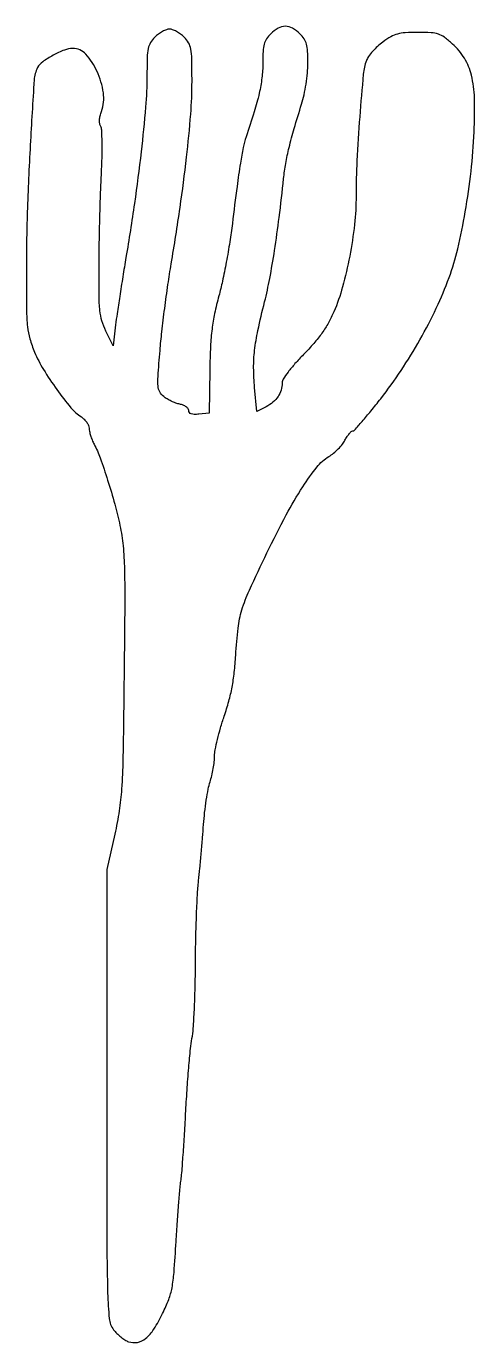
# Model space of a CAD drawing. Extents: x 1 to 140, y 0 to 410.
import ezdxf

# ---------------------------------------------------------------- set-up
doc = ezdxf.new("R2010")
doc.units = 0

msp = doc.modelspace()

# ---------------------------------------------------------------- linework, layer by layer
msp.add_lwpolyline([(76.454545, 407.545455, 0.050847), (75.156409, 405.952553, 0.07998), (74.43416, 404.346309, 0.053563), (74.091436, 402.166073, 0.012224), (74, 398.426726, -0.030311), (73.721822, 393.842195, -0.025319), (72.887737, 389.036037, -0.019298), (71.342751, 383.252777, -0.007833), (68.813863, 375.5, 0.032328), (67.911025, 372.190754, 0.011123), (67.024722, 367.305232, 0.007179), (65.987034, 360.0911, 0.001883), (64.533647, 348.5, -0.009125), (63.73892, 342.828496, -0.006568), (62.653493, 336.528125, -0.006636), (61.462255, 330.56005, -0.01424), (60.352314, 326, 0.014409), (59.025478, 320.540837, 0.021733), (58.216074, 315.714219, 0.018688), (57.75597, 310.334683, 0.007633), (57.516162, 303), (57.281011, 289.5), (54.140505, 289.186642, -0.026403), (52.690512, 289.118941, -0.084662), (51.741384, 289.286814, -0.149794), (51.203875, 289.688149, -0.159343), (51, 290.311642, 0.168981), (50.794072, 290.903566, 0.070812), (50.174011, 291.49268, 0.058833), (49.263996, 291.990878, 0.046525), (48.188122, 292.312376, -0.038074), (46.952526, 292.659006, -0.023554), (45.560865, 293.242012, -0.023572), (44.232865, 293.951976, -0.038718), (43.192863, 294.687376, -0.092792), (41.965333, 296.166048, -0.107522), (41.436755, 297.914437, -0.037831), (41.425533, 300.915678, -0.002881), (42.054538, 309, -0.007392), (42.628426, 314.82563, -0.003827), (43.508715, 322.0875, -0.003804), (44.527495, 329.538172, -0.005767), (45.537402, 336, 0.005539), (48.281536, 353.505882, 0.007805), (50.31062, 369.172157, 0.008823), (51.591019, 382.532027, 0.019341), (51.99381, 392.795455, 0.004441), (51.935777, 399.759617, 0.039771), (51.640778, 402.800299, 0.087238), (50.932511, 404.739094, 0.065371), (49.545455, 406.545455, 0.037888), (48.451898, 407.484747, 0.03471), (47.197727, 408.278977, 0.036522), (45.975261, 408.828012, 0.0875), (45, 409, 0.0875), (44.024739, 408.828012, 0.036522), (42.802273, 408.278977, 0.03471), (41.548102, 407.484747, 0.037888), (40.454545, 406.545455, 0.060093), (39.08859, 404.804769, 0.086537), (38.377145, 402.984927, 0.044094), (38.068962, 400.242203, 0.005941), (38, 394.438386, -0.021416), (37.586051, 384.778239, -0.007368), (36.183801, 370.856594, -0.006969), (34.098629, 354.789715, -0.00604), (31.473856, 338, 0.001891), (30.48015, 331.971881, 0.001811), (29.517489, 325.85, 0.001793), (28.707065, 320.442506, 0.006524), (28.249543, 317), (27.471834, 310.5), (25.235917, 315.065724, -0.041433), (24.00322, 318.219833, -0.046513), (23.366301, 321.414447, -0.02404), (23.106477, 326.069125, -0.003486), (23.099652, 335.565724, -0.00294), (23.185031, 342.601965, -0.002014), (23.36107, 350.587021, -0.00203), (23.592887, 358.277982, -0.004117), (23.849652, 364.326262, 0.007019), (24.033913, 369.35533, 0.009829), (24.04707, 373.851245, 0.006569), (23.935301, 377.59213, 0.117689), (23.60846, 378.740388, -0.091854), (23.315309, 379.600693, -0.048155), (23.259751, 380.734006, -0.04216), (23.432118, 382.037006, -0.03257), (23.829468, 383.414126, 0.121559), (24.433111, 389.192256, 0.072561), (22.494743, 395.865076, 0.078088), (18.969812, 401.205174, 0.210923), (14.904398, 403, 0.094331), (12.323378, 402.508689, 0.031309), (8.820982, 400.864924, 0.030586), (5.588908, 398.827031, 0.114417), (4.017392, 397.032498, 0.107303), (2.92784, 393.209078, 0.002146), (1.720591, 372.953715, 0.005696), (0.803168, 352.044315, 0.008171), (0.504302, 333.5, 0.002693), (0.570663, 321.678079, 0.022645), (0.870657, 316.353554, 0.044789), (1.594967, 312.609252, 0.030099), (3.05218, 308.5, 0.036786), (5.814506, 303.122096, 0.019311), (9.978903, 296.857296, 0.018038), (14.368462, 291.217155, 0.073465), (17.607631, 288.33752, -0.050995), (18.522816, 287.594504, -0.046949), (19.297242, 286.662142, -0.050121), (19.827179, 285.690113, -0.100078), (20, 284.83533, 0.055951), (20.106788, 283.884011, 0.020577), (20.460904, 282.577693, 0.020095), (20.968415, 281.170126, 0.022758), (21.569036, 279.8665, -0.033156), (23.439854, 275.573426, -0.009355), (25.778491, 268.654863, -0.009781), (28.000242, 261.146536, -0.014929), (29.603794, 254.544636, -0.028007), (30.571164, 248.247245, -0.018668), (31.002363, 240.958644, -0.007577), (31.081271, 229.014041, -0.000731), (30.790859, 200, -0.00191), (30.512978, 181.829025, -0.012003), (30.113062, 172.559644, -0.021292), (29.367441, 165.789987, -0.016501), (28.001116, 158.5), (25.561236, 147.5), (25.530618, 77.323315, 0.000395), (25.547048, 30.897296, 0.006806), (25.771174, 15.71038, 0.017454), (26.275311, 7.753399, 0.136294), (27.602148, 4.323315, 0.036584), (28.595282, 3.175215, 0.027413), (29.841832, 2.060336, 0.027989), (31.138706, 1.136599, 0.055229), (32.274652, 0.584212, 0.135093), (35.028473, 0.380874, 0.12531), (37.588924, 1.599376, 0.078583), (40.126808, 4.490327, 0.026542), (42.873281, 9.394161, 0.023201), (44.756737, 13.714916, 0.045036), (45.777173, 17.336153, 0.027355), (46.399809, 22.100063, 0.004088), (47.047714, 31.742908, -0.002149), (47.443541, 37.996471, -0.002749), (47.86454, 43.752604, -0.002128), (48.264412, 48.573052, -0.023275), (48.523321, 50.5, 0.025398), (48.780773, 52.479718, 0.001889), (49.187777, 57.913993, 0.002616), (49.615039, 64.403333, 0.001983), (50.01825, 71.526361, -0.003681), (50.456024, 78.82086, -0.004133), (50.986871, 85.832016, -0.0038), (51.533278, 91.791187, -0.022099), (51.983472, 94.91285, 0.029824), (52.382618, 98.019254, 0.005302), (52.719878, 103.87241, 0.005718), (52.964247, 110.75007, 0.005127), (53.062921, 117.88649, -0.004405), (53.154146, 125.25333, -0.004056), (53.376042, 132.822906, -0.004053), (53.683266, 139.566942, -0.013392), (54.040506, 144, 0.003062), (54.436418, 147.903816, 0.001724), (54.871623, 152.646875, 0.00172), (55.277948, 157.437583, 0.002815), (55.585422, 161.5, -0.010594), (55.928908, 165.259977, -0.009697), (56.439487, 169.114953, -0.009748), (57.029123, 172.538226, -0.031028), (57.607838, 174.784947, 0.020898), (58.141735, 176.69658, 0.014347), (58.593185, 178.902488, 0.014486), (58.905789, 181.055206, 0.028328), (59.007259, 182.784947, -0.04698), (59.198169, 184.770685, -0.011708), (59.888922, 187.962116, -0.011862), (60.855689, 191.59205, -0.011666), (61.998469, 195.192467, 0.015573), (63.446521, 199.881387, 0.020508), (64.455423, 204.241756, 0.019607), (65.134384, 208.822169, 0.012486), (65.581043, 214.192467, -0.01452), (66.320059, 222.660597, -0.045054), (67.492608, 228.268022, -0.033385), (69.820804, 234.398872, -0.005341), (75.287441, 246, -0.009244), (81.3032, 257.856764, -0.020625), (86.408454, 266.584884, -0.026265), (90.823598, 272.730013, -0.085629), (94.562563, 276.038666, 0.03457), (96.007248, 277.075911, 0.02516), (97.465545, 278.413116, 0.025592), (98.725562, 279.82903, 0.049736), (99.549924, 281.096543, -0.022605), (100.190169, 282.208421, -0.030494), (100.872607, 283.14711, -0.031112), (101.507786, 283.826472, -0.191488), (101.944274, 284, 0.213405), (102.497046, 284.247186, 0.003248), (104.87537, 286.940893, 0.008074), (107.602361, 290.174197, 0.005173), (110.668594, 294.011549, 0.019951), (116.980952, 302.780632, 0.017671), (122.84937, 312.380583, 0.017904), (127.939064, 322.215931, 0.022422), (131.909654, 331.689025, 0.030128), (134.60608, 340.665079, 0.015387), (136.954196, 352.200365, 0.01478), (138.732094, 364.772446, 0.016274), (139.694851, 377.03042, 0.017803), (139.802603, 387.561223, 0.053689), (138.854267, 394.6686, 0.076256), (136.680217, 399.925553, 0.073062), (133.005111, 404.376418, 0.022217), (130.445663, 406.490055, 0.080788), (128.585753, 407.469326, 0.06809), (126.352066, 407.892977, 0.012868), (122.194122, 408, 0.014227), (118.28373, 407.888709, 0.053037), (115.857971, 407.490072, 0.06398), (113.80839, 406.631629, 0.027424), (111.319937, 405.003896, 0.027942), (109.684898, 403.65453, 0.0248), (108.140597, 402.078941, 0.025597), (106.893225, 400.519271, 0.06662), (106.217683, 399.253896, 0.066431), (105.248573, 395.013061, 0.003868), (104.128566, 381.751934, 0.006539), (103.258862, 368.062093, 0.012859), (102.990017, 357.157084, -0.027786), (102.503565, 348.238527, -0.019748), (101.011409, 338.334595, -0.019964), (98.790424, 328.803975, -0.033669), (96.08408, 321.059425, -0.0263), (94.40823, 317.643406, -0.02702), (92.396616, 314.454027, -0.024477), (89.873114, 311.240359, -0.015519), (86.641852, 307.741491, 0.013015), (84.005184, 304.914985, 0.019741), (81.878445, 302.312595, 0.018707), (80.34957, 300.117025, 0.143692), (80, 298.92575, -0.072496), (79.674434, 296.692136, -0.075102), (78.725668, 294.673684, -0.070949), (77.167542, 292.936033, -0.055283), (75.054027, 291.527939), (72.167343, 290.035176), (71.467701, 297.501402, -0.021518), (71.159691, 303.606906, -0.030796), (71.453308, 309.019151, -0.024288), (72.482639, 315.226207, -0.008183), (74.56811, 324.16241, 0.014668), (76.157598, 331.395887, 0.008593), (77.656001, 340.136319, 0.007367), (79.085924, 350.442561, 0.004659), (80.464146, 362.5, -0.018328), (81.13237, 367.20286, -0.014861), (82.182072, 372.188461, -0.011876), (83.754251, 378.075051, -0.005537), (86.057025, 385.631271, 0.023649), (86.824105, 388.5195, 0.015403), (87.447103, 391.914189, 0.015349), (87.863186, 395.364838, 0.02233), (88, 398.426726, 0.012224), (87.908564, 402.166073, 0.053563), (87.56584, 404.346309, 0.07998), (86.843591, 405.952553, 0.050847), (85.545455, 407.545455, 0.068255), (83.241308, 409.293807, 0.128907), (81, 409.881413, 0.128907), (78.758692, 409.293807, 0.068255)], format="xyb", close=True)

doc.saveas('drawing.dxf')
